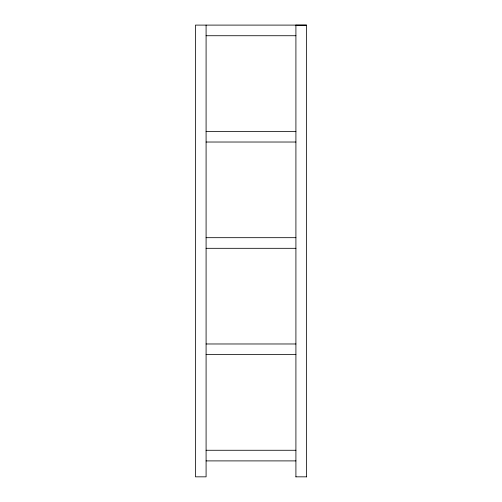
<?xml version="1.0" encoding="UTF-8"?>
<svg xmlns="http://www.w3.org/2000/svg" width="502" height="502" viewBox="0 0 502 502"><rect width="100%" height="100%" fill="white"/><g stroke="black" fill="none" stroke-linecap="round" stroke-linejoin="round"><path stroke-width="0.75" d="M295.91 25.163L306.54 25.163M206.09 35.73L295.91 35.73M206.09 131.392L295.91 131.392M206.09 142.022L295.91 142.022M206.09 237.684L295.91 237.684M206.09 248.314L295.91 248.314M206.09 343.977L295.91 343.977M206.09 354.607L295.91 354.607M206.09 450.269L295.91 450.269M206.09 460.899L295.91 460.899M295.91 476.837L306.54 476.837M306.54 476.9L306.54 25.1L195.46 25.1L195.46 476.837L206.09 476.837L206.09 25.1M295.91 25.1L295.91 476.9"/></g></svg>
